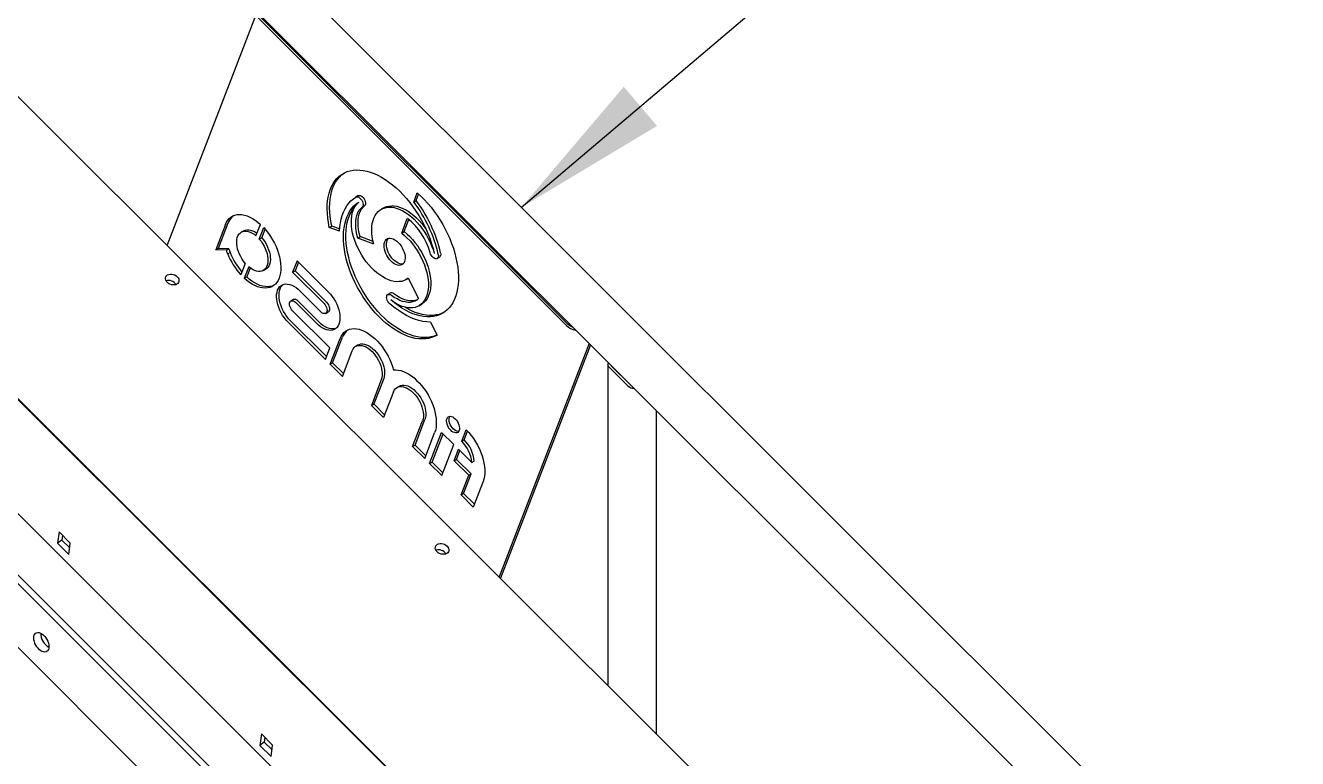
# Model space of a CAD drawing. Header units: millimetres. Extents: x 0 to 55611, y 0 to 32827.
# Drawn here: x 44682 to 45700, y 13888 to 14474 of the extents above; entities that cross this region are included whole.
import ezdxf

# ---------------------------------------------------------------- set-up
doc = ezdxf.new("R2010")
doc.units = ezdxf.units.MM
doc.header["$LTSCALE"] = 10
doc.linetypes.add('SLD-Continua', pattern=[0])
doc.layers.add('EQUIPO', color=30, linetype='SLD-Continua')
doc.layers.add('STRUC', color=5, linetype='SLD-Continua')
doc.styles.add('1', font='romans.shx', dxfattribs={"height": 125})
doc.dimstyles.new('50', dxfattribs={"dimscale": 0, "dimtxt": 125, "dimasz": 125, "dimexe": 125, "dimexo": 125, "dimgap": 50, "dimtad": 1, "dimdec": 0, "dimlfac": 49.861111, "dimzin": 1, "dimtxsty": '1', "dimcen": 2.5, "dimclrd": 1, "dimclre": 1, "dimadec": 0, "dimazin": 0, "dimtfac": 1, "dimtdec": 0, "dimtmove": 0, "dimatfit": 3, "dimfxl": 1, "dimtzin": 1, "dimarcsym": 0})

msp = doc.modelspace()

# ---------------------------------------------------------------- linework, layer by layer
at = {"layer": 'EQUIPO', "linetype": 'SLD-Continua', "lineweight": 25}
for p, q in [((45790.3, 13305.5), (43004.9, 16084.3)), ((43149.4, 15557.2), (45731.3, 12981.6)), ((43147.5, 15552.2), (45729.3, 12976.6)), ((45699.8, 12955), (43154.3, 15494.4)), ((45149.6, 13702.3), (44503.2, 14347.1)), ((45151.1, 13701.5), (44504.7, 14346.3)), ((44469.3, 14289.6), (45115.7, 13644.8)), ((44708.8, 14069.1), (44707.4, 14059.9)), ((44717.8, 14060.1), (44708.8, 14069.1)), ((44711, 14062.5), (44707.4, 14059.9)), ((44707.4, 14059.9), (44716.5, 14050.9)), ((44711.6, 14066.3), (44711, 14062.5)), ((44711, 14062.5), (44717.3, 14056.3)), ((44716.5, 14050.9), (44717.8, 14060.1)), ((44870.8, 13907.5), (44869.5, 13898.2)), ((44879.8, 13898.4), (44870.8, 13907.5)), ((44873.6, 13904.7), (44873, 13900.8)), ((44873, 13900.8), (44869.5, 13898.2)), ((44869.5, 13898.2), (44878.5, 13889.2)), ((44873, 13900.8), (44879.3, 13894.6)), ((44878.5, 13889.2), (44879.8, 13898.4))]:
    msp.add_line(p, q, dxfattribs=at)
at = {"layer": 'EQUIPO', "linetype": 'SLD-Continua', "lineweight": 25, "flags": 128}
for points in [[(44803.1, 14267.2), (44802.2, 14266.8), (44801.1, 14266.6), (44799.9, 14266.6), (44798.7, 14266.8), (44797.5, 14267.2), (44796.4, 14267.9), (44795.5, 14268.6), (44794.7, 14269.5), (44794.2, 14270.5), (44794, 14271.4), (44794, 14272.4), (44794.4, 14273.3), (44794.9, 14274), (44795.7, 14274.6), (44796.7, 14275), (44797.8, 14275.2), (44799, 14275.2), (44800.2, 14275), (44801.4, 14274.6), (44802.5, 14274), (44803.4, 14273.2), (44804.1, 14272.3), (44804.6, 14271.4), (44804.8, 14270.4), (44804.8, 14269.4), (44804.5, 14268.6), (44803.9, 14267.8), (44803.1, 14267.2)], [(45019.2, 14051.7), (45018.2, 14051.3), (45017.1, 14051.1), (45015.9, 14051.1), (45014.7, 14051.3), (45013.5, 14051.7), (45012.4, 14052.3), (45011.5, 14053.1), (45010.8, 14054), (45010.3, 14055), (45010, 14055.9), (45010.1, 14056.9), (45010.4, 14057.8), (45010.9, 14058.5), (45011.7, 14059.1), (45012.7, 14059.5), (45013.8, 14059.7), (45015, 14059.7), (45016.2, 14059.5), (45017.4, 14059.1), (45018.5, 14058.5), (45019.4, 14057.7), (45020.1, 14056.8), (45020.6, 14055.9), (45020.9, 14054.9), (45020.8, 14053.9), (45020.5, 14053), (45020, 14052.3), (45019.2, 14051.7)], [(44700.3, 13975), (44699.8, 13974.1), (44699.2, 13973.5), (44698.4, 13973), (44697.4, 13972.9), (44696.4, 13973), (44695.3, 13973.3), (44694.2, 13974), (44693, 13974.8), (44692, 13975.9), (44691, 13977.1), (44690.2, 13978.4), (44689.5, 13979.8), (44689, 13981.3), (44688.6, 13982.7), (44688.5, 13984.1), (44688.6, 13985.3), (44688.9, 13986.4), (44689.4, 13987.3), (44690, 13988), (44690.8, 13988.4), (44691.8, 13988.6), (44692.8, 13988.5), (44693.9, 13988.1), (44695, 13987.5), (44696.1, 13986.6), (44697.2, 13985.6), (44698.2, 13984.4), (44699, 13983), (44699.7, 13981.6), (44700.2, 13980.1), (44700.5, 13978.7), (44700.7, 13977.4), (44700.6, 13976.1), (44700.3, 13975)]]:
    msp.add_lwpolyline(points, dxfattribs=at)
at = {"layer": 'EQUIPO', "linetype": 'SLD-Continua', "lineweight": 25}
for centre, radius, start, end in [((44796.5, 14263.4), 6.83, 30.325, 107.5319), ((45012.6, 14047.9), 6.83, 30.325, 107.5319), ((44706.9, 13987.9), 12.8, 179.5, 240.4946)]:
    msp.add_arc(centre, radius, start, end, dxfattribs=at)
at = {"layer": 'STRUC', "linetype": 'SLD-Continua', "lineweight": 25}
for p, q in [((46053.3, 13356.3), (44302.5, 15103.6)), ((44300.7, 15050.5), (46014.6, 13340.1)), ((45115, 14234.1), (44862.4, 14486.2)), ((45115.7, 14235.8), (44863.1, 14487.9)), ((44795.3, 14298.2), (44866.3, 14482.3)), ((44948.4, 14338.1), (44946.5, 14337)), ((44992.8, 14333), (44995.6, 14340.3)), ((44992.8, 14333), (44994.7, 14334.2)), ((44994.7, 14334.2), (44996.7, 14339.3)), ((44968.7, 14328.3), (44966.7, 14327.2)), ((44842, 14315), (44834.2, 14294.7)), ((44844, 14316.1), (44836.1, 14295.8)), ((44866.4, 14305.9), (44870, 14315.1)), ((44869.1, 14303.3), (44872.7, 14312.5)), ((44871.1, 14304.4), (44873.7, 14311.3)), ((44925.1, 14312.7), (44927.1, 14313.8)), ((44933.3, 14309.7), (44925.1, 14312.7)), ((44933.4, 14311.5), (44927.1, 14313.8)), ((44983.2, 14308.2), (44987.6, 14319.7)), ((44985.1, 14309.3), (44988.8, 14318.9)), ((44856.6, 14310), (44854.7, 14308.9)), ((44869.1, 14303.3), (44871.1, 14304.4)), ((44933.3, 14309.7), (44933.3, 14309.7)), ((44948, 14304.2), (44950, 14305.3)), ((44948, 14304.2), (44950, 14305.3)), ((44948, 14304.2), (44948, 14304.2)), ((44960.8, 14299.4), (44948, 14304.2)), ((44960.3, 14301.4), (44950, 14305.3)), ((44950, 14305.3), (44950, 14305.3)), ((44983.2, 14308.2), (44985.1, 14309.3)), ((44834.2, 14294.7), (44836.1, 14295.8)), ((44842.8, 14294.4), (44834.2, 14294.7)), ((44844.7, 14295.5), (44836.1, 14295.8)), ((44842.8, 14294.4), (44844.7, 14295.5)), ((44843.8, 14291.5), (44845.8, 14292.6)), ((44857.9, 14283.9), (44854.4, 14274.7)), ((44860.6, 14281.2), (44857, 14272)), ((44899.3, 14286), (44895.8, 14276.8)), ((44900.4, 14284.9), (44897.7, 14278)), ((44924.5, 14260.8), (44899.3, 14286)), ((45011.5, 14287.8), (45013.4, 14288.9)), ((44857, 14272), (44859, 14273.1)), ((44861.7, 14280.3), (44859, 14273.1)), ((44872.4, 14278.2), (44874.3, 14279.3)), ((44895.8, 14276.8), (44897.7, 14278)), ((44921, 14251.7), (44895.8, 14276.8)), ((44922.9, 14252.8), (44897.7, 14278)), ((44986.7, 14270.9), (44988.3, 14271.8)), ((44988.2, 14272), (44996.6, 14255.7)), ((44901.8, 14261.7), (44918.4, 14245.1)), ((44973.9, 14260.1), (44972, 14259)), ((44896.3, 14254.9), (44894.4, 14253.8)), ((44898.3, 14252.6), (44914.9, 14236)), ((44900.2, 14253.7), (44916.8, 14237.1)), ((44997, 14249.9), (44998.9, 14251)), ((44925.5, 14216.3), (44895.7, 14246)), ((44922.3, 14243.9), (44924.2, 14245)), ((44892.2, 14236.9), (44922, 14207.1)), ((44894.1, 14238), (44922.9, 14209.3)), ((45006.2, 14236.9), (45011.5, 14226.5)), ((44925.9, 14203.2), (44933.8, 14223.7)), ((44927.8, 14204.3), (44935.7, 14224.9)), ((45133.1, 14219.7), (45061.1, 14033)), ((44922, 14207.1), (44925.5, 14216.3)), ((44935.6, 14193.5), (44943.5, 14214)), ((44948.3, 14218.6), (44946.4, 14217.5)), ((45134.2, 14218.7), (45062.2, 14031.9)), ((44925.9, 14203.2), (44927.8, 14204.3)), ((44925.9, 14203.2), (44935.6, 14193.5)), ((44927.8, 14204.3), (44936.4, 14195.7)), ((45148.2, 14203.6), (45148.1, 13946.2)), ((45149.6, 14200.5), (45164.3, 14185.9)), ((45151.3, 14201.5), (45166, 14186.9)), ((44966.8, 14190.8), (44958.9, 14170.3)), ((44968.7, 14191.9), (44960.8, 14171.4)), ((44976.5, 14181.1), (44968.6, 14160.6)), ((44981.3, 14185.7), (44979.4, 14184.6)), ((44958.9, 14170.3), (44960.8, 14171.4)), ((44958.9, 14170.3), (44968.6, 14160.6)), ((44960.8, 14171.4), (44969.4, 14162.8)), ((44993.8, 14138.5), (45001.7, 14159)), ((45021.3, 14160.9), (45021.7, 14161.6)), ((45187.2, 13907.3), (45187.2, 14165.8)), ((44991.9, 14137.4), (44999.8, 14157.9)), ((45001.6, 14127.7), (45009.5, 14148.2)), ((45005.5, 14123.8), (45015.1, 14148.7)), ((45024.8, 14139), (45015.1, 14148.7)), ((45031.2, 14141.7), (45034.7, 14150.8)), ((45033.1, 14142.8), (45035.8, 14149.7)), ((44991.9, 14137.4), (44993.8, 14138.5)), ((44993.8, 14138.5), (45002.4, 14129.9)), ((45007.4, 14124.9), (45016.2, 14147.6)), ((45015.2, 14114.1), (45024.8, 14139)), ((45031.2, 14141.7), (45033.1, 14142.8)), ((44991.9, 14137.4), (45001.6, 14127.7)), ((45025.1, 14126), (45028.7, 14135.2)), ((45027.1, 14127.1), (45029.8, 14134.1)), ((45039.3, 14124.6), (45028.7, 14135.2)), ((45005.5, 14123.8), (45007.4, 14124.9)), ((45005.5, 14123.8), (45015.2, 14114.1)), ((45007.4, 14124.9), (45016, 14116.3)), ((45025.1, 14126), (45027.1, 14127.1)), ((45036.8, 14114.4), (45025.1, 14126)), ((45038.7, 14115.5), (45027.1, 14127.1)), ((45039.3, 14124.6), (45041.2, 14125.7)), ((45030.7, 14098.6), (45036.8, 14114.4)), ((45032.6, 14099.7), (45038.7, 14115.5)), ((45036.8, 14114.4), (45038.7, 14115.5)), ((45048.3, 14109.3), (45040.4, 14088.9)), ((45030.7, 14098.6), (45032.6, 14099.7)), ((45030.7, 14098.6), (45040.4, 14088.9)), ((45032.6, 14099.7), (45041.3, 14091.1))]:
    msp.add_line(p, q, dxfattribs=at)
at = {"layer": 'STRUC', "linetype": 'SLD-Continua', "lineweight": 25, "flags": 128}
for points in [[(44925.1, 14312.7), (44924.4, 14316.5), (44923.9, 14320.2), (44923.6, 14323.8), (44923.5, 14327.3), (44923.5, 14330.7), (44923.8, 14333.9), (44924.3, 14337), (44925, 14340), (44925.9, 14342.8), (44927, 14345.4), (44928.3, 14347.7), (44929.7, 14349.9), (44931.3, 14351.9), (44933.1, 14353.6), (44935.1, 14355.1), (44937.2, 14356.3), (44939.4, 14357.3), (44941.8, 14358), (44944.2, 14358.5), (44946.8, 14358.7), (44949.5, 14358.6), (44952.3, 14358.3), (44955.1, 14357.7), (44958, 14356.9), (44961, 14355.8), (44963.9, 14354.5), (44966.9, 14352.9), (44969.9, 14351), (44972.8, 14349), (44975.8, 14346.7), (44978.7, 14344.3), (44981.5, 14341.6), (44984.3, 14338.7), (44987, 14335.7), (44989.6, 14332.5), (44992.1, 14329.2), (44994.5, 14325.8), (44996.8, 14322.2), (44998.9, 14318.6), (45000.8, 14314.9), (45002.7, 14311.1), (45004.3, 14307.3), (45005.8, 14303.4), (45007.1, 14299.6), (45008.2, 14295.7), (45009.1, 14291.9)], [(44927.1, 14313.8), (44926.3, 14317.6), (44925.8, 14321.3), (44925.5, 14324.9), (44925.4, 14328.4), (44925.5, 14331.8), (44925.8, 14335.1), (44926.3, 14338.2), (44927, 14341.1), (44927.8, 14343.9), (44928.9, 14346.5), (44930.2, 14348.9), (44931.6, 14351), (44933.3, 14353), (44935, 14354.7), (44937, 14356.2), (44937.2, 14356.3)], [(44933.3, 14309.7), (44933.5, 14313.1), (44934, 14316.3), (44934.6, 14319.4), (44935.5, 14322.3), (44936.5, 14325), (44937.8, 14327.5), (44939.2, 14329.9), (44940.7, 14332), (44942.5, 14333.9), (44944.4, 14335.5), (44946.4, 14337)], [(45011.5, 14226.5), (45009.3, 14225.4), (45007.1, 14224.5), (45004.7, 14223.8), (45002.1, 14223.5), (44999.5, 14223.4), (44996.8, 14223.5), (44994, 14223.9), (44991.1, 14224.6), (44988.2, 14225.5), (44985.3, 14226.7), (44982.3, 14228.1), (44979.3, 14229.8), (44976.4, 14231.7), (44973.4, 14233.8), (44970.5, 14236.1), (44967.6, 14238.7), (44964.8, 14241.4), (44962, 14244.3), (44959.3, 14247.4), (44956.8, 14250.6), (44954.3, 14254), (44952, 14257.4), (44949.8, 14261), (44947.7, 14264.7), (44945.8, 14268.4), (44944, 14272.2), (44942.4, 14276.1), (44941, 14279.9), (44939.8, 14283.8), (44938.7, 14287.6), (44937.9, 14291.4), (44937.2, 14295.1), (44936.8, 14298.8), (44936.5, 14302.3), (44936.5, 14305.8), (44936.6, 14309.2), (44937, 14312.4), (44937.5, 14315.4), (44938.3, 14318.3), (44939.3, 14321), (44940.4, 14323.6), (44941.7, 14325.9), (44943.2, 14328), (44944.9, 14329.9), (44946.8, 14331.5), (44948.8, 14332.9)], [(44988.2, 14272), (44986.7, 14270.9), (44985, 14270.1), (44983.1, 14269.5), (44981.2, 14269.3), (44979.1, 14269.2), (44977, 14269.5), (44974.8, 14270), (44972.5, 14270.8), (44970.2, 14271.8), (44967.9, 14273.1), (44965.6, 14274.6), (44963.3, 14276.3), (44961.1, 14278.3), (44958.9, 14280.4), (44956.8, 14282.7), (44954.8, 14285.2), (44952.9, 14287.8), (44951.1, 14290.5), (44949.5, 14293.4), (44948, 14296.3), (44946.7, 14299.2), (44945.6, 14302.2), (44944.6, 14305.2), (44943.8, 14308.1), (44943.3, 14311), (44942.9, 14313.9), (44942.8, 14316.6), (44942.8, 14319.3), (44943.1, 14321.8), (44943.5, 14324.1), (44944.2, 14326.3), (44945.1, 14328.3), (44946.1, 14330), (44947.4, 14331.6), (44948.8, 14332.9)], [(44946.4, 14337), (44947.1, 14337.2), (44947.9, 14337.2), (44948.7, 14336.8), (44949.6, 14336.2), (44950.4, 14335.4), (44951.1, 14334.5), (44951.7, 14333.4), (44952.1, 14332.3), (44952.2, 14331.2), (44952.2, 14330.2), (44951.9, 14329.4), (44951.5, 14328.9)], [(44948.4, 14338.1), (44949, 14338.3), (44949.8, 14338.3), (44950.7, 14337.9), (44951.5, 14337.4), (44952.3, 14336.5), (44953.1, 14335.6), (44953.6, 14334.5), (44954, 14333.4), (44954.2, 14332.3), (44954.1, 14331.3), (44953.8, 14330.6), (44953.4, 14330)], [(44995.6, 14340.3), (44998.4, 14337.7), (45001.2, 14334.9), (45004, 14331.9), (45006.6, 14328.8), (45009.1, 14325.5), (45011.6, 14322.1), (45013.9, 14318.6), (45016, 14315), (45018, 14311.3), (45019.9, 14307.5), (45021.6, 14303.7), (45023.1, 14299.9), (45024.5, 14296), (45025.7, 14292.2), (45026.6, 14288.4), (45027.4, 14284.6), (45028, 14280.9), (45028.4, 14277.2), (45028.6, 14273.7), (45028.6, 14270.3), (45028.3, 14267), (45027.9, 14263.8), (45027.3, 14260.8), (45026.5, 14258), (45025.5, 14255.3), (45024.3, 14252.9), (45022.9, 14250.6), (45021.3, 14248.6), (45019.6, 14246.8), (45017.7, 14245.2), (45015.6, 14243.9), (45013.4, 14242.8), (45011.1, 14242), (45008.7, 14241.5), (45006.1, 14241.2), (45003.4, 14241.1), (45000.7, 14241.4), (44997.9, 14241.9), (44995, 14242.6), (44992.1, 14243.6), (44989.1, 14244.9), (44986.2, 14246.4), (44983.2, 14248.1), (44980.2, 14250.1), (44977.3, 14252.3), (44974.3, 14254.7)], [(44842, 14315), (44842.9, 14316.8), (44843.9, 14318.4), (44845.1, 14319.8), (44846.4, 14321), (44847.9, 14321.9), (44849.6, 14322.5), (44851.3, 14322.9), (44853.2, 14323.1), (44855.2, 14323), (44857.2, 14322.6), (44859.3, 14321.9), (44861.5, 14321), (44863.6, 14319.9), (44865.8, 14318.5), (44867.9, 14316.9), (44870, 14315.1)], [(45011.5, 14226.6), (45011.3, 14226.5), (45009, 14225.6), (45006.6, 14225), (45004.1, 14224.6), (45001.4, 14224.5), (44998.7, 14224.6), (44995.9, 14225), (44993.1, 14225.7), (44990.2, 14226.6), (44987.2, 14227.8), (44984.3, 14229.2), (44981.3, 14230.9), (44978.3, 14232.8), (44975.3, 14234.9), (44972.4, 14237.2), (44969.5, 14239.8), (44966.7, 14242.5), (44963.9, 14245.4), (44961.3, 14248.5), (44958.7, 14251.7), (44956.2, 14255.1), (44953.9, 14258.6), (44951.7, 14262.1), (44949.6, 14265.8), (44947.7, 14269.6), (44945.9, 14273.3), (44944.4, 14277.2), (44942.9, 14281), (44941.7, 14284.9), (44940.7, 14288.7), (44939.8, 14292.5), (44939.2, 14296.2), (44938.7, 14299.9), (44938.5, 14303.5), (44938.4, 14306.9), (44938.6, 14310.3), (44938.9, 14313.5), (44939.5, 14316.6), (44940.2, 14319.4), (44941.2, 14322.2), (44942.3, 14324.7), (44943.7, 14327), (44945.2, 14329.1), (44946.7, 14330.9)], [(44948, 14304.2), (44947.3, 14307), (44946.7, 14309.9), (44946.4, 14312.6), (44946.3, 14315.2), (44946.4, 14317.8), (44946.7, 14320.1), (44947.2, 14322.3), (44948, 14324.3), (44948.9, 14326.1), (44950.1, 14327.6), (44951.5, 14328.9)], [(44950, 14305.3), (44949.2, 14308.2), (44948.6, 14311), (44948.3, 14313.7), (44948.2, 14316.4), (44948.3, 14318.9), (44948.6, 14321.2), (44949.2, 14323.4), (44949.9, 14325.4), (44950.9, 14327.2), (44952, 14328.7), (44953.4, 14330)], [(44960.8, 14299.4), (44960.1, 14302.3), (44959.6, 14305.2), (44959.3, 14308), (44959.2, 14310.8), (44959.3, 14313.4), (44959.6, 14315.8), (44960.2, 14318.1), (44960.9, 14320.2), (44961.8, 14322.1), (44962.9, 14323.8), (44964.2, 14325.3), (44965.7, 14326.5), (44967.3, 14327.5), (44969, 14328.2), (44970.9, 14328.7), (44972.9, 14328.9), (44975, 14328.8), (44977.2, 14328.5), (44979.4, 14327.9), (44981.7, 14327), (44984, 14325.9), (44986.3, 14324.6), (44988.6, 14323), (44990.9, 14321.2), (44993.1, 14319.2), (44995.2, 14317), (44997.3, 14314.6), (44999.3, 14312.1), (45001.1, 14309.4), (45002.9, 14306.6), (45004.4, 14303.8), (45005.9, 14300.9), (45007.1, 14297.9), (45008.2, 14294.9), (45009.1, 14291.9)], [(44968.7, 14328.3), (44969.2, 14328.6), (44971, 14329.3), (44972.9, 14329.8), (44974.9, 14330), (44976.9, 14329.9), (44979.1, 14329.6), (44981.3, 14329), (44983.6, 14328.1), (44985.9, 14327), (44988.2, 14325.7), (44990.5, 14324.1), (44992.8, 14322.3), (44995, 14320.3), (44997.2, 14318.1), (44999.2, 14315.7), (45001.2, 14313.2), (45002.6, 14311.2)], [(44872.7, 14312.5), (44874.6, 14310.3), (44876.4, 14307.9), (44878.2, 14305.4), (44879.7, 14302.8), (44881.2, 14300.1), (44882.5, 14297.4), (44883.6, 14294.6), (44884.5, 14291.8), (44885.3, 14289.1), (44885.8, 14286.3), (44886.2, 14283.7), (44886.4, 14281.1), (44886.3, 14278.6), (44886.1, 14276.3), (44885.6, 14274.1), (44885, 14272.1), (44884.2, 14270.3), (44883.2, 14268.7), (44882, 14267.3), (44880.6, 14266.2), (44879.1, 14265.2), (44877.5, 14264.6), (44875.7, 14264.2), (44873.8, 14264), (44871.8, 14264.2), (44869.8, 14264.5), (44867.7, 14265.2), (44865.6, 14266.1), (44863.4, 14267.2), (44861.3, 14268.6), (44859.1, 14270.2), (44857, 14272)], [(44857.9, 14283.9), (44856.5, 14285.6), (44855.3, 14287.4), (44854.2, 14289.3), (44853.2, 14291.4), (44852.4, 14293.4), (44851.7, 14295.4), (44851.3, 14297.5), (44851, 14299.4), (44851, 14301.3), (44851.1, 14303), (44851.5, 14304.6), (44852, 14306), (44852.8, 14307.2), (44853.7, 14308.2), (44854.7, 14308.9), (44855.9, 14309.5), (44857.2, 14309.7), (44858.7, 14309.7), (44860.2, 14309.4), (44861.7, 14308.9), (44863.3, 14308.2), (44864.9, 14307.2), (44866.4, 14305.9)], [(44856.6, 14310), (44856.7, 14310.1), (44857.9, 14310.6), (44859.2, 14310.8), (44860.6, 14310.8), (44862.1, 14310.6), (44863.6, 14310), (44865.2, 14309.3), (44866.8, 14308.3), (44867.2, 14308)], [(44869.1, 14303.3), (44870.5, 14301.6), (44871.8, 14299.7), (44872.9, 14297.8), (44873.9, 14295.8), (44874.7, 14293.7), (44875.3, 14291.7), (44875.7, 14289.7), (44876, 14287.7), (44876, 14285.9), (44875.9, 14284.1), (44875.5, 14282.5), (44875, 14281.1), (44874.3, 14279.9), (44873.4, 14278.9), (44872.3, 14278.2), (44871.1, 14277.7), (44869.8, 14277.4), (44868.4, 14277.4), (44866.9, 14277.7), (44865.3, 14278.2), (44863.7, 14279), (44862.2, 14280), (44860.6, 14281.2)], [(44871.1, 14304.4), (44872.4, 14302.7), (44873.7, 14300.8), (44874.8, 14298.9), (44875.8, 14296.9), (44876.6, 14294.8), (44877.2, 14292.8), (44877.7, 14290.8), (44877.9, 14288.8), (44878, 14287), (44877.8, 14285.2), (44877.5, 14283.7), (44876.9, 14282.2), (44876.2, 14281), (44875.3, 14280), (44874.3, 14279.3)], [(44969.5, 14301.1), (44970.1, 14302.2), (44970.8, 14303.1), (44971.7, 14303.7), (44972.7, 14304), (44973.9, 14304.1), (44975.1, 14303.9), (44976.4, 14303.5), (44977.7, 14302.8), (44979.1, 14301.8), (44980.3, 14300.7), (44981.5, 14299.4), (44982.6, 14297.9), (44983.6, 14296.3), (44984.4, 14294.6), (44985.1, 14292.9), (44985.6, 14291.2), (44985.8, 14289.6), (44985.9, 14288), (44985.7, 14286.6), (44985.4, 14285.3), (44984.8, 14284.2), (44984.1, 14283.4), (44983.2, 14282.8), (44982.2, 14282.4), (44981, 14282.3), (44979.8, 14282.5), (44978.5, 14282.9), (44977.1, 14283.6), (44975.8, 14284.6), (44974.6, 14285.7), (44973.3, 14287), (44972.2, 14288.5), (44971.3, 14290.1), (44970.4, 14291.8), (44969.8, 14293.5), (44969.3, 14295.2), (44969.1, 14296.9), (44969, 14298.4), (44969.2, 14299.9), (44969.5, 14301.1)], [(44984.3, 14283.6), (44984.1, 14283.5), (44982.9, 14283.4), (44981.7, 14283.6), (44980.4, 14284.1), (44979.1, 14284.8), (44977.8, 14285.7), (44976.5, 14286.8), (44975.3, 14288.2), (44974.2, 14289.6), (44973.2, 14291.2), (44972.4, 14292.9), (44971.7, 14294.6), (44971.3, 14296.3), (44971, 14298), (44970.9, 14299.5), (44971.1, 14301), (44971.4, 14302.2)], [(44971.4, 14302.2), (44972, 14303.3), (44972.5, 14304)], [(44983.2, 14308.2), (44985.4, 14306.3), (44987.6, 14304.2), (44989.8, 14301.9), (44991.8, 14299.5), (44993.7, 14297), (44995.6, 14294.3), (44997.2, 14291.5), (44998.8, 14288.6), (45000.1, 14285.6), (45001.3, 14282.7), (45002.3, 14279.7), (45003.2, 14276.7), (45003.8, 14273.8), (45004.2, 14270.9), (45004.5, 14268.1), (45004.5, 14265.5), (45004.3, 14262.9), (45003.9, 14260.5), (45003.3, 14258.3), (45002.5, 14256.2), (45001.5, 14254.4), (45000.3, 14252.8), (44999, 14251.4), (44997.5, 14250.2), (44995.8, 14249.3), (44994, 14248.7), (44992.1, 14248.3), (44990.1, 14248.2), (44988, 14248.4), (44985.8, 14248.8), (44983.5, 14249.5), (44981.2, 14250.4), (44978.9, 14251.6), (44976.6, 14253.1), (44974.3, 14254.7)], [(44985.1, 14309.3), (44987.4, 14307.4), (44989.6, 14305.3), (44991.7, 14303.1), (44993.7, 14300.6), (44995.7, 14298.1), (44997.5, 14295.4), (44999.2, 14292.6), (45000.7, 14289.7), (45002.1, 14286.8), (45003.3, 14283.8), (45004.3, 14280.8), (45005.1, 14277.8), (45005.7, 14274.9), (45006.2, 14272), (45006.4, 14269.3), (45006.4, 14266.6), (45006.2, 14264), (45005.8, 14261.6), (45005.2, 14259.4), (45004.4, 14257.4), (45003.4, 14255.5), (45002.3, 14253.9), (45000.9, 14252.5), (44999.4, 14251.4), (44998.9, 14251)], [(45012.3, 14291.1), (45012.5, 14290.1), (45012.4, 14289.1), (45012.1, 14288.4), (45011.6, 14287.9), (45010.9, 14287.6), (45010.1, 14287.6), (45009.3, 14287.9), (45008.4, 14288.5), (45007.6, 14289.3), (45006.9, 14290.2), (45006.3, 14291.3), (45005.9, 14292.4)], [(45014.3, 14292.2), (45014.4, 14291.2), (45014.3, 14290.3), (45014, 14289.5), (45013.5, 14289), (45013.4, 14288.9)], [(44880.6, 14266.2), (44879.4, 14265.7), (44877.6, 14265.3), (44875.7, 14265.2), (44873.8, 14265.3), (44871.7, 14265.7), (44869.6, 14266.3), (44867.5, 14267.2), (44865.4, 14268.3), (44863.2, 14269.7), (44861.1, 14271.3), (44859, 14273.1)], [(44892.2, 14236.9), (44890.6, 14238.5), (44889.2, 14240.4), (44887.8, 14242.3), (44886.6, 14244.4), (44885.6, 14246.5), (44884.7, 14248.7), (44883.9, 14250.9), (44883.4, 14253), (44883.1, 14255.2), (44883, 14257.2), (44883, 14259.1), (44883.3, 14260.8), (44883.8, 14262.4), (44884.5, 14263.8), (44885.3, 14265), (44886.4, 14266), (44887.6, 14266.7), (44888.9, 14267.2), (44890.3, 14267.4), (44891.8, 14267.3), (44893.5, 14267), (44895.1, 14266.4), (44896.8, 14265.6), (44898.5, 14264.5), (44900.2, 14263.2), (44901.8, 14261.7)], [(44894.1, 14238), (44892.6, 14239.6), (44891.1, 14241.5), (44889.8, 14243.4), (44888.5, 14245.5), (44887.5, 14247.6), (44886.6, 14249.8), (44885.9, 14252), (44885.4, 14254.2), (44885, 14256.3), (44884.9, 14258.3), (44885, 14260.2), (44885.3, 14262), (44885.7, 14263.6), (44886.4, 14265), (44887.3, 14266.2), (44888.1, 14266.9)], [(44924.5, 14260.8), (44926.1, 14259.2), (44927.5, 14257.3), (44928.9, 14255.4), (44930.1, 14253.3), (44931.1, 14251.2), (44932, 14249), (44932.7, 14246.8), (44933.3, 14244.6), (44933.6, 14242.5), (44933.7, 14240.5), (44933.6, 14238.6), (44933.4, 14236.8), (44932.9, 14235.3), (44932.2, 14233.8), (44931.3, 14232.7), (44930.3, 14231.7), (44929.1, 14231), (44927.8, 14230.5), (44926.4, 14230.3), (44924.8, 14230.4), (44923.2, 14230.7), (44921.6, 14231.3), (44919.9, 14232.1), (44918.2, 14233.2), (44916.5, 14234.5), (44914.9, 14236)], [(44895.7, 14246), (44894.9, 14246.9), (44894.3, 14248), (44893.7, 14249.1), (44893.4, 14250.3), (44893.3, 14251.4), (44893.4, 14252.3), (44893.7, 14253.1), (44894.2, 14253.7), (44894.9, 14254), (44895.6, 14254), (44896.5, 14253.8), (44897.4, 14253.3), (44898.3, 14252.6)], [(44921, 14251.7), (44921.8, 14250.8), (44922.4, 14249.7), (44922.9, 14248.6), (44923.3, 14247.4), (44923.4, 14246.3), (44923.3, 14245.4), (44923, 14244.6), (44922.5, 14244), (44921.8, 14243.7), (44921.1, 14243.7), (44920.2, 14243.9), (44919.3, 14244.4), (44918.4, 14245.1)], [(44922.9, 14252.8), (44923.7, 14251.9), (44924.4, 14250.8), (44924.9, 14249.7), (44925.2, 14248.5), (44925.3, 14247.4), (44925.2, 14246.5), (44924.9, 14245.7), (44924.4, 14245.1), (44924.2, 14245)], [(44973.5, 14251.5), (44972.7, 14252.3), (44972, 14253.3), (44971.5, 14254.4), (44971.1, 14255.5), (44971, 14256.6), (44971.1, 14257.5), (44971.3, 14258.3), (44971.8, 14258.9), (44972.5, 14259.1), (44973.2, 14259.1), (44974.1, 14258.9), (44974.9, 14258.3)], [(45006.2, 14236.9), (45003.2, 14237), (45000, 14237.5), (44996.8, 14238.2), (44993.5, 14239.3), (44990.2, 14240.6), (44986.9, 14242.2), (44983.5, 14244.2), (44980.2, 14246.4), (44976.8, 14248.8), (44973.5, 14251.5)], [(44996.6, 14255.7), (44995.2, 14254.5), (44993.6, 14253.6), (44991.8, 14253), (44990, 14252.7), (44988, 14252.7), (44985.9, 14253), (44983.8, 14253.5), (44981.6, 14254.3), (44979.4, 14255.4), (44977.2, 14256.7), (44974.9, 14258.3)], [(44995.5, 14254.8), (44995.5, 14254.8), (44993.8, 14254.2), (44991.9, 14253.8), (44989.9, 14253.8), (44987.9, 14254.1), (44985.7, 14254.6), (44983.5, 14255.4), (44981.3, 14256.5), (44979.1, 14257.9), (44976.9, 14259.4)], [(45016.8, 14244.6), (45015.4, 14244), (45013, 14243.1), (45010.6, 14242.6), (45008, 14242.3), (45005.4, 14242.3), (45002.6, 14242.5), (44999.8, 14243), (44996.9, 14243.7), (44994, 14244.7), (44991.1, 14246), (44988.1, 14247.5), (44985.9, 14248.8)], [(44930.5, 14231.9), (44929.7, 14231.6), (44928.3, 14231.4), (44926.8, 14231.5), (44925.2, 14231.8), (44923.5, 14232.4), (44921.8, 14233.2), (44920.1, 14234.3), (44918.5, 14235.6), (44916.8, 14237.1)], [(44933.8, 14223.7), (44934.6, 14225.5), (44935.7, 14227.1), (44936.9, 14228.5), (44938.2, 14229.6), (44939.7, 14230.5), (44941.3, 14231.2), (44943.1, 14231.6), (44945, 14231.7), (44946.9, 14231.6), (44949, 14231.2), (44951, 14230.5), (44953.2, 14229.6), (44955.3, 14228.5), (44957.4, 14227.1), (44959.6, 14225.5), (44961.6, 14223.7), (44963.7, 14221.7), (44965.6, 14219.6), (44967.4, 14217.3), (44969.2, 14214.8), (44970.8, 14212.3), (44972.3, 14209.7), (44973.6, 14206.9), (44974.8, 14204.2), (44975.8, 14201.4), (44976.6, 14198.7)], [(44948.3, 14218.6), (44949.1, 14219), (44950.4, 14219.4), (44951.9, 14219.5), (44953.4, 14219.3), (44954.9, 14218.8), (44956.5, 14218.1), (44958.1, 14217.1), (44959.7, 14215.9), (44961.3, 14214.5), (44962.8, 14212.9), (44964.2, 14211.1), (44965.4, 14209.2), (44966.5, 14207.2), (44967.5, 14205.2), (44968.3, 14203.1), (44968.9, 14201), (44969.3, 14199), (44969.4, 14197), (44969.4, 14195.2), (44969.2, 14193.5), (44968.7, 14191.9)], [(44943.5, 14214), (44944.2, 14215.4), (44945, 14216.5), (44946, 14217.3), (44947.2, 14217.9), (44948.5, 14218.3), (44949.9, 14218.3), (44951.4, 14218.1), (44953, 14217.7), (44954.6, 14217), (44956.2, 14216), (44957.8, 14214.8), (44959.4, 14213.4), (44960.8, 14211.8), (44962.2, 14210), (44963.5, 14208.1), (44964.6, 14206.1), (44965.6, 14204.1), (44966.3, 14202), (44966.9, 14199.9), (44967.3, 14197.9), (44967.5, 14195.9), (44967.5, 14194.1), (44967.2, 14192.4), (44966.8, 14190.8)], [(44976.6, 14198.7), (44978.5, 14198.7), (44980.4, 14198.5), (44982.5, 14198.1), (44984.6, 14197.4), (44986.7, 14196.4), (44988.8, 14195.2), (44991, 14193.8), (44993.1, 14192.2), (44995.1, 14190.3), (44997.1, 14188.3), (44999.1, 14186.1), (45000.9, 14183.8), (45002.6, 14181.3), (45004.2, 14178.7), (45005.6, 14176), (45006.9, 14173.3), (45008, 14170.6), (45009, 14167.8), (45009.7, 14165.1), (45010.3, 14162.4), (45010.7, 14159.7), (45010.8, 14157.1), (45010.8, 14154.7), (45010.6, 14152.4), (45010.1, 14150.2), (45009.5, 14148.2)], [(44976.5, 14181.1), (44977.2, 14182.4), (44978, 14183.5), (44979, 14184.4), (44980.2, 14185), (44981.5, 14185.3), (44982.9, 14185.4), (44984.5, 14185.2), (44986, 14184.7), (44987.6, 14184), (44989.2, 14183), (44990.8, 14181.8), (44992.4, 14180.4), (44993.9, 14178.8), (44995.2, 14177), (44996.5, 14175.1), (44997.6, 14173.2), (44998.6, 14171.1), (44999.3, 14169), (44999.9, 14166.9), (45000.3, 14164.9), (45000.5, 14163), (45000.5, 14161.1), (45000.2, 14159.4), (44999.8, 14157.9)], [(44981.3, 14185.7), (44982.1, 14186.1), (44983.5, 14186.5), (44984.9, 14186.5), (44986.4, 14186.3), (44988, 14185.9), (44989.6, 14185.1), (44991.2, 14184.1), (44992.8, 14182.9), (44994.3, 14181.5), (44995.8, 14179.9), (44997.2, 14178.1), (44998.4, 14176.3), (44999.5, 14174.3), (45000.5, 14172.2), (45001.3, 14170.1), (45001.9, 14168.1), (45002.3, 14166), (45002.4, 14164.1), (45002.4, 14162.2), (45002.2, 14160.5), (45001.7, 14159)], [(45019.4, 14159.8), (45019.8, 14160.6), (45020.4, 14161.2), (45021.2, 14161.5), (45022, 14161.6), (45023, 14161.5), (45024, 14161.1), (45025, 14160.4), (45026, 14159.6), (45026.9, 14158.5), (45027.7, 14157.4), (45028.4, 14156.1), (45028.9, 14154.8), (45029.2, 14153.5), (45029.4, 14152.3), (45029.3, 14151.1), (45029.1, 14150.1), (45028.6, 14149.3), (45028, 14148.7), (45027.3, 14148.4), (45026.4, 14148.3), (45025.4, 14148.5), (45024.4, 14148.9), (45023.4, 14149.5), (45022.5, 14150.4), (45021.5, 14151.4), (45020.7, 14152.6), (45020.1, 14153.9), (45019.5, 14155.2), (45019.2, 14156.5), (45019.1, 14157.7), (45019.1, 14158.8), (45019.4, 14159.8)], [(45028.7, 14149.4), (45028.3, 14149.4), (45027.4, 14149.6), (45026.4, 14150), (45025.4, 14150.6), (45024.4, 14151.5), (45023.5, 14152.5), (45022.7, 14153.7), (45022, 14155), (45021.5, 14156.3), (45021.1, 14157.6), (45021, 14158.8), (45021.1, 14159.9), (45021.3, 14160.9)], [(45034.7, 14150.8), (45036.8, 14148.6), (45038.8, 14146.3), (45040.6, 14143.8), (45042.3, 14141.1), (45043.9, 14138.4), (45045.3, 14135.6), (45046.5, 14132.7), (45047.6, 14129.8), (45048.4, 14126.9), (45049, 14124.1), (45049.5, 14121.3), (45049.7, 14118.6), (45049.6, 14116), (45049.4, 14113.6), (45048.9, 14111.3), (45048.3, 14109.3)]]:
    msp.add_lwpolyline(points, dxfattribs=at)
at = {"layer": 'STRUC', "linetype": 'SLD-Continua', "lineweight": 25}
for centre, radius, start, end in [((44905.6, 14266.8), 109.5, 12.8338, 37.2285), ((44907.5, 14267.9), 109.5, 12.8338, 37.2285), ((44856.2, 14311.7), 12.9, 127.0852, 160.2593), ((44956.6, 14279.2), 51.1, 15.0386, 52.5803), ((44870.9, 14302.8), 29.4, 196.7526, 202.6739), ((44894.7, 14311.6), 54.7, 201.5345, 222.4727), ((44872.9, 14304), 29.4, 196.7526, 202.6739), ((44896.9, 14312.8), 55, 201.5593, 220.7686), ((44974.9, 14257.6), 2.72, 44.0993, 111.9602), ((44897.4, 14251.6), 3.47, 36.317, 108.035), ((44947.8, 14220.5), 12.8, 127.0716, 159.9023), ((45124.1, 14243.4), 13, 225.7738, 262.309), ((45124.5, 14244.8), 12.6, 225.5, 247.6629), ((45011.6, 14121.9), 27.8, 5.4679, 45.2908), ((45013.6, 14123), 27.8, 5.4679, 45.2908)]:
    msp.add_arc(centre, radius, start, end, dxfattribs=at)
for centre, major_axis, start_param, end_param in [((45153, 14202.5), (4.61, -2.22), 3.197805, 4.258624), ((45153, 14202.5), (2.31, -1.11), 4.040543, 4.258624), ((45167.7, 14187.9), (4.61, -2.22), 4.258624, 5.319443), ((45167.7, 14187.9), (2.31, -1.11), 4.258624, 4.476705)]:
    msp.add_ellipse(centre, major_axis=major_axis, ratio=0.715229, start_param=start_param, end_param=end_param, dxfattribs=at)

# ---------------------------------------------------------------- leaders
msp.add_leader([(45078.9, 14328.7), (45597.6, 14768.5)], dimstyle='50', override={"dimscale": 1, "dimlfac": 1})

doc.saveas('drawing.dxf')
